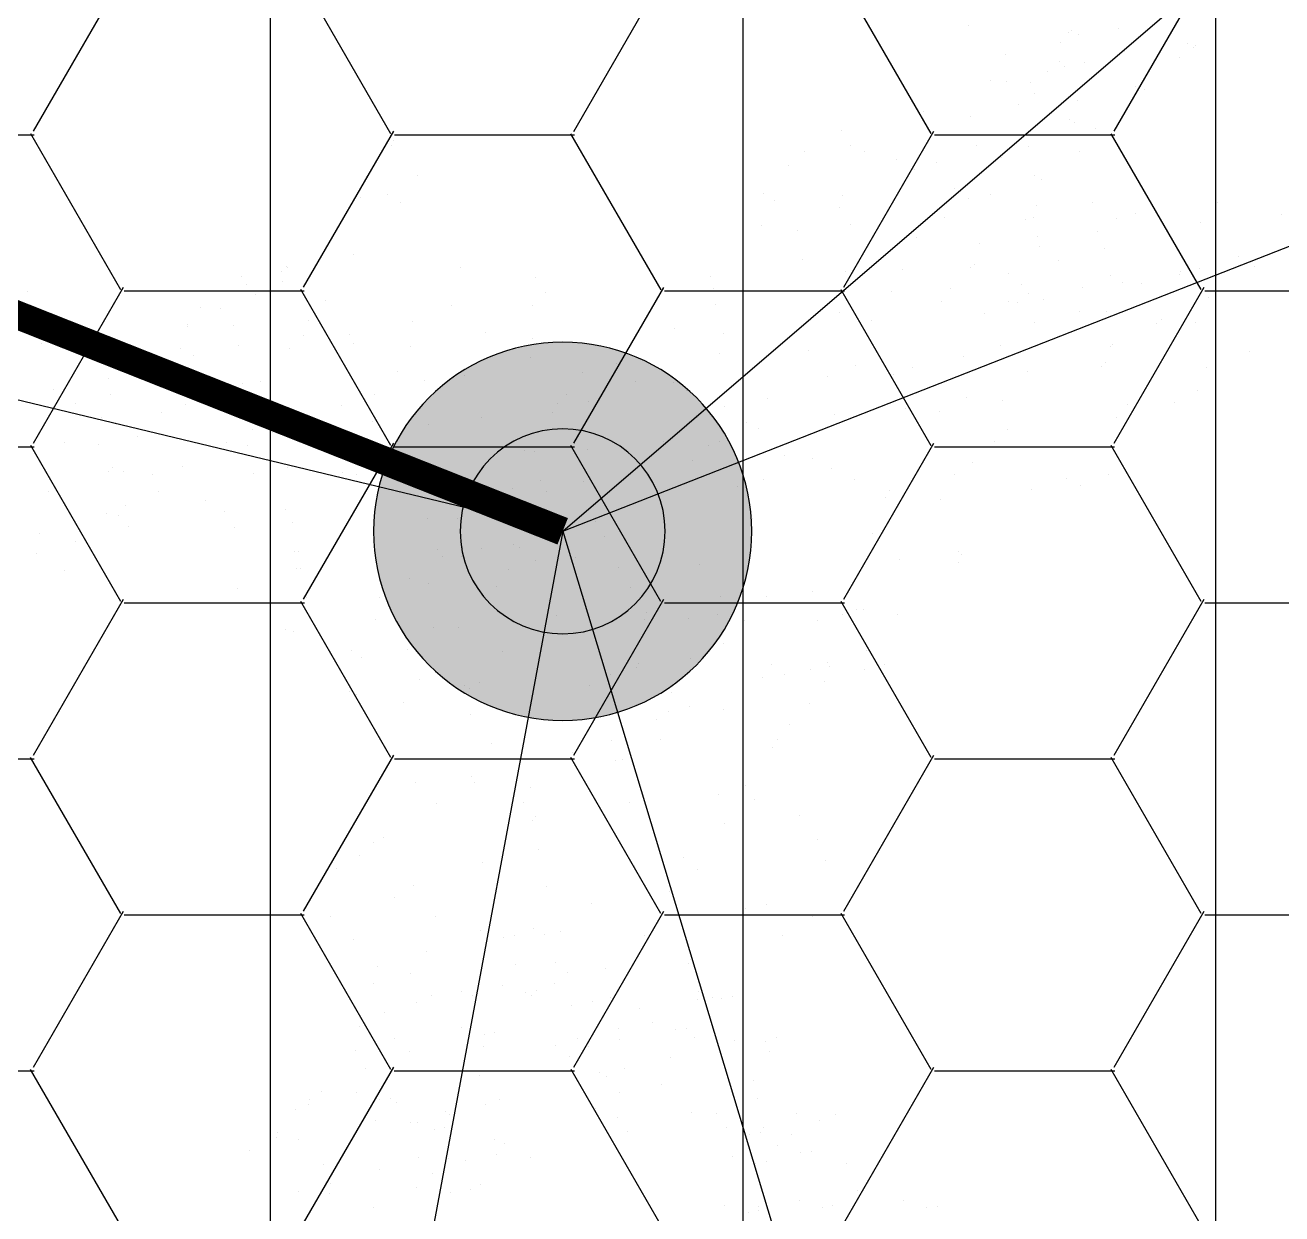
# Model space of a CAD drawing. Extents: x 671027 to 671614, y 802418 to 802669.
# Drawn here: x 671417.241 to 671418.57, y 802562.262 to 802563.519 of the extents above; entities that cross this region are included whole.
import ezdxf

# ---------------------------------------------------------------- set-up
doc = ezdxf.new("R2010")
doc.units = 0
for name, color, linetype in [('Bubbler 60', 200, 'Continuous'), ('drip line', 7, 'Continuous'), ('fetcs malty hade', 8, 'Continuous'), ('Pipe-Lateral-10 Bars-32mm', 7, 'Continuous'), ('shrubs-Gc', 7, 'Continuous')]:
    doc.layers.add(name, color=color, linetype=linetype)
doc.styles.get("Standard").update_dxf_attribs({"font": 'arial.ttf'})
doc.linetypes.add('32mm', pattern='A,0.5,-0.2,["32mm",Standard,S=0.1,R=0,X=-0.1,Y=-0.05],-0.5', length=1.2)
pattern_1 = [(90, (0, 0), (-0.5, 0), [])]

# ---------------------------------------------------------------- blocks, each defined once
blk = doc.blocks.new('wt')
at = {"layer": 'fetcs malty hade', "color": 0}
for p, q in [((0, 0, -0.01022), (-0.2813, 0.78617, -0.01022)), ((-0.03316, 0.32235, -0.01022), (-0.03316, 0.32235, -0.01022)), ((-0.02133, 0.32538, -0.01022), (-0.02133, 0.32538, -0.01022)), ((-0.18291, 0.31398, -0.01022), (-0.18291, 0.31398, -0.01022)), ((-0.15849, 0.31247, -0.01022), (-0.15849, 0.31247, -0.01022)), ((-0.05838, 0.31436, -0.01022), (-0.05838, 0.31436, -0.01022)), ((-0.15037, 0.30856, -0.01022), (-0.15037, 0.30856, -0.01022)), ((-0.1208, 0.30403, -0.01022), (-0.1208, 0.30403, -0.01022)), ((-0.00885, 0.30917, -0.01022), (-0.00885, 0.30917, -0.01022)), ((-0.16005, 0.30146, -0.01022), (-0.16005, 0.30146, -0.01022)), ((-0.08792, 0.30097, -0.01022), (-0.08792, 0.30097, -0.01022)), ((-0.02603, 0.30083, -0.01022), (-0.02603, 0.30083, -0.01022)), ((-0.15096, 0.29142, -0.01022), (-0.15096, 0.29142, -0.01022)), ((-0.11111, 0.29185, -0.01022), (-0.11111, 0.29185, -0.01022)), ((-0.10047, 0.27667, -0.01022), (-0.10047, 0.27667, -0.01022)), ((-0.08403, 0.28024, -0.01022), (-0.08403, 0.28024, -0.01022)), ((-0.06928, 0.27308, -0.01022), (-0.06928, 0.27308, -0.01022)), ((-0.06669, 0.27576, -0.01022), (-0.06669, 0.27576, -0.01022)), ((-0.04115, 0.27986, -0.01022), (-0.04115, 0.27986, -0.01022)), ((-0.12436, 0.26977, -0.01022), (-0.12436, 0.26977, -0.01022)), ((-0.11455, 0.26969, -0.01022), (-0.11455, 0.26969, -0.01022)), ((-0.09639, 0.268, -0.01022), (-0.09639, 0.268, -0.01022)), ((-0.06617, 0.26674, -0.01022), (-0.06617, 0.26674, -0.01022)), ((-0.04463, 0.2678, -0.01022), (-0.04463, 0.2678, -0.01022)), ((-0.03918, 0.2724, -0.01022), (-0.03918, 0.2724, -0.01022)), ((-0.03183, 0.26717, -0.01022), (-0.03183, 0.26717, -0.01022)), ((-0.08643, 0.25568, -0.01022), (-0.08643, 0.25568, -0.01022)), ((-0.12951, 0.24545, -0.01022), (-0.12951, 0.24545, -0.01022)), ((-0.06225, 0.24875, -0.01022), (-0.06225, 0.24875, -0.01022)), ((-0.05126, 0.24605, -0.01022), (-0.05126, 0.24605, -0.01022)), ((-0.09998, 0.23939, -0.01022), (-0.09998, 0.23939, -0.01022)), ((0.36032, 0.2339, -0.01022), (0.36032, 0.2339, -0.01022)), ((-0.12709, 0.23331, -0.01022), (-0.12709, 0.23331, -0.01022)), ((-0.06481, 0.22976, -0.01022), (-0.06481, 0.22976, -0.01022)), ((0, 0, -0.01022), (0.75656, 0.22666, -0.01022)), ((-0.13822, 0.22329, -0.01022), (-0.13822, 0.22329, -0.01022)), ((-0.1029, 0.22368, -0.01022), (-0.1029, 0.22368, -0.01022)), ((-0.04288, 0.21817, -0.01022), (-0.04288, 0.21817, -0.01022)), ((-0.15249, 0.21717, -0.01022), (-0.15249, 0.21717, -0.01022)), ((-0.15076, 0.21761, -0.01022), (-0.15076, 0.21761, -0.01022)), ((-0.1326, 0.21592, -0.01022), (-0.1326, 0.21592, -0.01022)), ((-0.10772, 0.21396, -0.01022), (-0.10772, 0.21396, -0.01022)), ((0.35108, 0.21544, -0.01022), (0.35108, 0.21544, -0.01022)), ((0.35407, 0.21625, -0.01022), (0.35407, 0.21625, -0.01022)), ((-0.162, 0.2081, -0.01022), (-0.162, 0.2081, -0.01022)), ((-0.11721, 0.20482, -0.01022), (-0.11721, 0.20482, -0.01022)), ((-0.03457, 0.20679, -0.01022), (-0.03457, 0.20679, -0.01022)), ((0.01337, 0.20415, -0.01022), (0.01337, 0.20415, -0.01022)), ((0.33822, 0.20282, -0.01022), (0.33822, 0.20282, -0.01022)), ((0.35716, 0.20274, -0.01022), (0.35716, 0.20274, -0.01022)), ((0.38924, 0.20662, -0.01022), (0.38924, 0.20662, -0.01022)), ((-0.15969, 0.19618, -0.01022), (-0.15969, 0.19618, -0.01022)), ((-0.07719, 0.20141, -0.01022), (-0.07719, 0.20141, -0.01022)), ((-0.02386, 0.20182, -0.01022), (-0.02386, 0.20182, -0.01022)), ((0.33622, 0.19481, -0.01022), (0.33622, 0.19481, -0.01022)), ((-0.14837, 0.18889, -0.01022), (-0.14837, 0.18889, -0.01022)), ((-0.13619, 0.1873, -0.01022), (-0.13619, 0.1873, -0.01022)), ((-0.11245, 0.18769, -0.01022), (-0.11245, 0.18769, -0.01022)), ((-0.11175, 0.19354, -0.01022), (-0.11175, 0.19354, -0.01022)), ((-0.074, 0.18821, -0.01022), (-0.074, 0.18821, -0.01022)), ((0.33323, 0.19362, -0.01022), (0.33323, 0.19362, -0.01022)), ((0.37397, 0.18948, -0.01022), (0.37397, 0.18948, -0.01022)), ((0.39213, 0.18779, -0.01022), (0.39213, 0.18779, -0.01022)), ((-0.17808, 0.18114, -0.01022), (-0.17808, 0.18114, -0.01022)), ((-0.08321, 0.18446, -0.01022), (-0.08321, 0.18446, -0.01022)), ((-0.05584, 0.18652, -0.01022), (-0.05584, 0.18652, -0.01022)), ((0.32896, 0.18558, -0.01022), (0.32896, 0.18558, -0.01022)), ((0.38654, 0.18646, -0.01022), (0.38654, 0.18646, -0.01022)), ((-0.17314, 0.17815, -0.01022), (-0.17314, 0.17815, -0.01022)), ((-0.1664, 0.17357, -0.01022), (-0.1664, 0.17357, -0.01022)), ((-0.11209, 0.17621, -0.01022), (-0.11209, 0.17621, -0.01022)), ((-0.10102, 0.17767, -0.01022), (-0.10102, 0.17767, -0.01022)), ((-0.08004, 0.17201, -0.01022), (-0.08004, 0.17201, -0.01022)), ((0.04219, 0.17739, -0.01022), (0.04219, 0.17739, -0.01022)), ((0.04369, 0.17227, -0.01022), (0.04369, 0.17227, -0.01022)), ((-0.05764, 0.16527, -0.01022), (-0.05764, 0.16527, -0.01022)), ((-0.0321, 0.16937, -0.01022), (-0.0321, 0.16937, -0.01022)), ((-0.02329, 0.16571, -0.01022), (-0.02329, 0.16571, -0.01022)), ((-0.00539, 0.16658, -0.01022), (-0.00539, 0.16658, -0.01022)), ((-0.00514, 0.16402, -0.01022), (-0.00514, 0.16402, -0.01022)), ((0.00514, 0.16638, -0.01022), (0.00514, 0.16638, -0.01022)), ((0.00565, 0.16404, -0.01022), (0.00565, 0.16404, -0.01022)), ((0.22183, 0.16833, -0.01022), (0.22183, 0.16833, -0.01022)), ((0.33193, 0.16415, -0.01022), (0.33193, 0.16415, -0.01022)), ((-0.17836, 0.15596, -0.01022), (-0.17836, 0.15596, -0.01022)), ((-0.17263, 0.1561, -0.01022), (-0.17263, 0.1561, -0.01022)), ((-0.13051, 0.15597, -0.01022), (-0.13051, 0.15597, -0.01022)), ((0.02381, 0.16235, -0.01022), (0.02381, 0.16235, -0.01022)), ((0.19276, 0.16164, -0.01022), (0.19276, 0.16164, -0.01022)), ((0.23767, 0.15579, -0.01022), (0.23767, 0.15579, -0.01022)), ((0.29118, 0.15815, -0.01022), (0.29118, 0.15815, -0.01022)), ((0.30583, 0.162, -0.01022), (0.30583, 0.162, -0.01022)), ((0.31746, 0.15725, -0.01022), (0.31746, 0.15725, -0.01022)), ((0.4039, 0.16137, -0.01022), (0.4039, 0.16137, -0.01022)), ((-0.18166, 0.15252, -0.01022), (-0.18166, 0.15252, -0.01022)), ((-0.181, 0.15207, -0.01022), (-0.181, 0.15207, -0.01022)), ((0.338, 0.15038, -0.01022), (0.338, 0.15038, -0.01022)), ((0.35075, 0.15409, -0.01022), (0.35075, 0.15409, -0.01022)), ((0.38091, 0.15538, -0.01022), (0.38091, 0.15538, -0.01022)), ((-0.14649, 0.14289, -0.01022), (-0.14649, 0.14289, -0.01022)), ((-0.13746, 0.14647, -0.01022), (-0.13746, 0.14647, -0.01022)), ((0.08479, 0.14221, -0.01022), (0.08479, 0.14221, -0.01022)), ((0.18623, 0.14692, -0.01022), (0.18623, 0.14692, -0.01022)), ((0.25553, 0.14316, -0.01022), (0.25553, 0.14316, -0.01022)), ((0.26578, 0.14668, -0.01022), (0.26578, 0.14668, -0.01022)), ((0.28438, 0.14191, -0.01022), (0.28438, 0.14191, -0.01022)), ((0.33767, 0.14366, -0.01022), (0.33767, 0.14366, -0.01022)), ((0.05926, 0.13811, -0.01022), (0.05926, 0.13811, -0.01022)), ((0.06428, 0.1324, -0.01022), (0.06428, 0.1324, -0.01022)), ((0.08664, 0.138, -0.01022), (0.08664, 0.138, -0.01022)), ((0.17919, 0.13726, -0.01022), (0.17919, 0.13726, -0.01022)), ((0.30096, 0.13705, -0.01022), (0.30096, 0.13705, -0.01022)), ((0.34087, 0.14007, -0.01022), (0.34087, 0.14007, -0.01022)), ((0.35372, 0.13267, -0.01022), (0.35372, 0.13267, -0.01022)), ((0.39429, 0.13333, -0.01022), (0.39429, 0.13333, -0.01022)), ((-0.15814, 0.13087, -0.01022), (-0.15814, 0.13087, -0.01022)), ((-0.09214, 0.12772, -0.01022), (-0.09214, 0.12772, -0.01022)), ((-0.05086, 0.1318, -0.01022), (-0.05086, 0.1318, -0.01022)), ((0.17655, 0.13093, -0.01022), (0.17655, 0.13093, -0.01022)), ((0.21436, 0.12763, -0.01022), (0.21436, 0.12763, -0.01022)), ((0.3101, 0.12902, -0.01022), (0.3101, 0.12902, -0.01022)), ((0.35457, 0.12863, -0.01022), (0.35457, 0.12863, -0.01022)), ((0.37604, 0.13044, -0.01022), (0.37604, 0.13044, -0.01022)), ((-0.13527, 0.11835, -0.01022), (-0.13527, 0.11835, -0.01022)), ((-0.06084, 0.12178, -0.01022), (-0.06084, 0.12178, -0.01022)), ((-0.04861, 0.12325, -0.01022), (-0.04861, 0.12325, -0.01022)), ((0.02864, 0.1174, -0.01022), (0.02864, 0.1174, -0.01022)), ((0.04191, 0.12083, -0.01022), (0.04191, 0.12083, -0.01022)), ((0.26224, 0.12295, -0.01022), (0.26224, 0.12295, -0.01022)), ((0.28039, 0.12126, -0.01022), (0.28039, 0.12126, -0.01022)), ((0.35979, 0.11889, -0.01022), (0.35979, 0.11889, -0.01022)), ((0.38714, 0.12306, -0.01022), (0.38714, 0.12306, -0.01022)), ((0.40035, 0.11956, -0.01022), (0.40035, 0.11956, -0.01022)), ((-0.18441, 0.11045, -0.01022), (-0.18441, 0.11045, -0.01022)), ((-0.12977, 0.1165, -0.01022), (-0.12977, 0.1165, -0.01022)), ((-0.09385, 0.11319, -0.01022), (-0.09385, 0.11319, -0.01022)), ((-0.08009, 0.10964, -0.01022), (-0.08009, 0.10964, -0.01022)), ((0.09455, 0.10962, -0.01022), (0.09455, 0.10962, -0.01022)), ((0.20801, 0.11543, -0.01022), (0.20801, 0.11543, -0.01022)), ((0.24994, 0.11178, -0.01022), (0.24994, 0.11178, -0.01022)), ((0.27732, 0.11167, -0.01022), (0.27732, 0.11167, -0.01022)), ((0.34952, 0.1108, -0.01022), (0.34952, 0.1108, -0.01022)), ((0.35946, 0.11217, -0.01022), (0.35946, 0.11217, -0.01022)), ((0.37843, 0.11214, -0.01022), (0.37843, 0.11214, -0.01022)), ((0.40002, 0.11284, -0.01022), (0.40002, 0.11284, -0.01022)), ((-0.21897, 0.10258, -0.01022), (-0.21897, 0.10258, -0.01022)), ((-0.09648, 0.10679, -0.01022), (-0.09648, 0.10679, -0.01022)), ((0.06242, 0.10372, -0.01022), (0.06242, 0.10372, -0.01022)), ((0.14495, 0.10711, -0.01022), (0.14495, 0.10711, -0.01022)), ((0.229, 0.10385, -0.01022), (0.229, 0.10385, -0.01022)), ((0.35149, 0.10807, -0.01022), (0.35149, 0.10807, -0.01022)), ((0.3811, 0.10179, -0.01022), (0.3811, 0.10179, -0.01022)), ((-0.23136, 0.09757, -0.01022), (-0.23136, 0.09757, -0.01022)), ((0.01881, 0.09761, -0.01022), (0.01881, 0.09761, -0.01022)), ((0.05988, 0.10021, -0.01022), (0.05988, 0.10021, -0.01022)), ((0.08172, 0.09819, -0.01022), (0.08172, 0.09819, -0.01022)), ((0.15902, 0.0958, -0.01022), (0.15902, 0.0958, -0.01022)), ((0.29873, 0.0955, -0.01022), (0.29873, 0.0955, -0.01022)), ((0.39687, 0.09407, -0.01022), (0.39687, 0.09407, -0.01022)), ((0.39925, 0.1001, -0.01022), (0.39925, 0.1001, -0.01022)), ((-0.10954, 0.09141, -0.01022), (-0.10954, 0.09141, -0.01022)), ((0.02305, 0.08603, -0.01022), (0.02305, 0.08603, -0.01022)), ((0.05043, 0.08592, -0.01022), (0.05043, 0.08592, -0.01022)), ((0.27681, 0.09265, -0.01022), (0.27681, 0.09265, -0.01022)), ((0.28, 0.08611, -0.01022), (0.28, 0.08611, -0.01022)), ((0.32989, 0.0875, -0.01022), (0.32989, 0.0875, -0.01022)), ((0.34804, 0.08581, -0.01022), (0.34804, 0.08581, -0.01022)), ((-0.25163, 0.07827, -0.01022), (-0.25163, 0.07827, -0.01022)), ((-0.24876, 0.08012, -0.01022), (-0.24876, 0.08012, -0.01022)), ((-0.21931, 0.08525, -0.01022), (-0.21931, 0.08525, -0.01022)), ((-0.13932, 0.07841, -0.01022), (-0.13932, 0.07841, -0.01022)), ((-0.12411, 0.08169, -0.01022), (-0.12411, 0.08169, -0.01022)), ((-0.08668, 0.07889, -0.01022), (-0.08668, 0.07889, -0.01022)), ((-0.01683, 0.08262, -0.01022), (-0.01683, 0.08262, -0.01022)), ((0.00304, 0.07848, -0.01022), (0.00304, 0.07848, -0.01022)), ((0.30479, 0.08173, -0.01022), (0.30479, 0.08173, -0.01022)), ((0.31198, 0.08302, -0.01022), (0.31198, 0.08302, -0.01022)), ((0.37011, 0.08245, -0.01022), (0.37011, 0.08245, -0.01022)), ((0.37966, 0.08236, -0.01022), (0.37966, 0.08236, -0.01022)), ((-0.21346, 0.0778, -0.01022), (-0.21346, 0.0778, -0.01022)), ((-0.10208, 0.07542, -0.01022), (-0.10208, 0.07542, -0.01022)), ((-0.07469, 0.07531, -0.01022), (-0.07469, 0.07531, -0.01022)), ((0.0077, 0.07589, -0.01022), (0.0077, 0.07589, -0.01022)), ((0.05223, 0.07081, -0.01022), (0.05223, 0.07081, -0.01022)), ((0.08873, 0.0705, -0.01022), (0.08873, 0.0705, -0.01022)), ((0.14496, 0.07234, -0.01022), (0.14496, 0.07234, -0.01022)), ((0.14909, 0.07101, -0.01022), (0.14909, 0.07101, -0.01022)), ((0.19861, 0.07103, -0.01022), (0.19861, 0.07103, -0.01022)), ((0.24024, 0.07697, -0.01022), (0.24024, 0.07697, -0.01022)), ((0.30447, 0.07501, -0.01022), (0.30447, 0.07501, -0.01022)), ((0.3459, 0.07669, -0.01022), (0.3459, 0.07669, -0.01022)), ((0.37328, 0.07658, -0.01022), (0.37328, 0.07658, -0.01022)), ((-0.22876, 0.06575, -0.01022), (-0.22876, 0.06575, -0.01022)), ((-0.01476, 0.06425, -0.01022), (-0.01476, 0.06425, -0.01022)), ((0.0034, 0.06256, -0.01022), (0.0034, 0.06256, -0.01022)), ((0.00885, 0.06378, -0.01022), (0.00885, 0.06378, -0.01022)), ((0.0909, 0.06769, -0.01022), (0.0909, 0.06769, -0.01022)), ((0.10689, 0.06882, -0.01022), (0.10689, 0.06882, -0.01022)), ((0.24631, 0.0632, -0.01022), (0.24631, 0.0632, -0.01022)), ((0.27541, 0.06734, -0.01022), (0.27541, 0.06734, -0.01022)), ((0.0874, 0.06118, -0.01022), (0.0874, 0.06118, -0.01022)), ((0.12607, 0.05806, -0.01022), (0.12607, 0.05806, -0.01022)), ((0.24598, 0.05648, -0.01022), (0.24598, 0.05648, -0.01022)), ((0.26353, 0.05746, -0.01022), (0.26353, 0.05746, -0.01022)), ((0.38355, 0.06162, -0.01022), (0.38355, 0.06162, -0.01022)), ((-0.14659, 0.05357, -0.01022), (-0.14659, 0.05357, -0.01022)), ((-0.10232, 0.05021, -0.01022), (-0.10232, 0.05021, -0.01022)), ((-0.02243, 0.05125, -0.01022), (-0.02243, 0.05125, -0.01022)), ((0.00496, 0.05113, -0.01022), (0.00496, 0.05113, -0.01022)), ((0.28115, 0.04684, -0.01022), (0.28115, 0.04684, -0.01022)), ((0.28148, 0.05356, -0.01022), (0.28148, 0.05356, -0.01022)), ((0.28391, 0.04991, -0.01022), (0.28391, 0.04991, -0.01022)), ((-0.16931, 0.04547, -0.01022), (-0.16931, 0.04547, -0.01022)), ((-0.07551, 0.04223, -0.01022), (-0.07551, 0.04223, -0.01022)), ((-0.01691, 0.04285, -0.01022), (-0.01691, 0.04285, -0.01022)), ((0.02949, 0.0444, -0.01022), (0.02949, 0.0444, -0.01022)), ((0.07006, 0.04506, -0.01022), (0.07006, 0.04506, -0.01022)), ((0.16462, 0.04228, -0.01022), (0.16462, 0.04228, -0.01022)), ((0.24291, 0.04448, -0.01022), (0.24291, 0.04448, -0.01022)), ((-0.12771, 0.03406, -0.01022), (-0.12771, 0.03406, -0.01022)), ((0.00453, 0.0314, -0.01022), (0.00453, 0.0314, -0.01022)), ((0.01983, 0.03591, -0.01022), (0.01983, 0.03591, -0.01022)), ((0.15575, 0.03709, -0.01022), (0.15575, 0.03709, -0.01022)), ((0.1739, 0.0354, -0.01022), (0.1739, 0.0354, -0.01022)), ((0.17592, 0.03791, -0.01022), (0.17592, 0.03791, -0.01022)), ((0.19408, 0.03622, -0.01022), (0.19408, 0.03622, -0.01022)), ((0.21743, 0.03322, -0.01022), (0.21743, 0.03322, -0.01022)), ((0.24735, 0.03767, -0.01022), (0.24735, 0.03767, -0.01022)), ((0.26487, 0.03327, -0.01022), (0.26487, 0.03327, -0.01022)), ((0.27808, 0.03484, -0.01022), (0.27808, 0.03484, -0.01022)), ((0.31595, 0.03842, -0.01022), (0.31595, 0.03842, -0.01022)), ((-0.02994, 0.02812, -0.01022), (-0.02994, 0.02812, -0.01022)), ((0.00709, 0.0279, -0.01022), (0.00709, 0.0279, -0.01022)), ((0.24607, 0.02795, -0.01022), (0.24607, 0.02795, -0.01022)), ((0.27194, 0.02628, -0.01022), (0.27194, 0.02628, -0.01022)), ((0.29282, 0.02587, -0.01022), (0.29282, 0.02587, -0.01022)), ((0.31312, 0.02468, -0.01022), (0.31312, 0.02468, -0.01022)), ((0.32415, 0.03044, -0.01022), (0.32415, 0.03044, -0.01022)), ((-0.05242, 0.01831, -0.01022), (-0.05242, 0.01831, -0.01022)), ((-0.01808, 0.01719, -0.01022), (-0.01808, 0.01719, -0.01022)), ((0.01602, 0.01873, -0.01022), (0.01602, 0.01873, -0.01022)), ((0.31915, 0.01853, -0.01022), (0.31915, 0.01853, -0.01022)), ((0.35763, 0.0183, -0.01022), (0.35763, 0.0183, -0.01022)), ((-0.10911, 0.00811, -0.01022), (-0.10911, 0.00811, -0.01022)), ((-0.05372, 0.01074, -0.01022), (-0.05372, 0.01074, -0.01022)), ((-0.05097, 0.01216, -0.01022), (-0.05097, 0.01216, -0.01022)), ((-0.03281, 0.01047, -0.01022), (-0.03281, 0.01047, -0.01022)), ((0.05119, 0.00909, -0.01022), (0.05119, 0.00909, -0.01022)), ((0.13673, 0.00875, -0.01022), (0.13673, 0.00875, -0.01022)), ((0.29138, 0.01279, -0.01022), (0.29138, 0.01279, -0.01022)), ((0.33558, 0.01333, -0.01022), (0.33558, 0.01333, -0.01022)), ((0.33887, 0.00939, -0.01022), (0.33887, 0.00939, -0.01022)), ((0, 0, -0.01022), (-0.46406, -0.67566, -0.01022)), ((0, 0, -0.01022), (-0.21337, -0.78061, -0.01022)), ((-0.14098, 0.00391, -0.01022), (-0.14098, 0.00391, -0.01022)), ((-0.12072, 0.00601, -0.01022), (-0.12072, 0.00601, -0.01022)), ((-0.0255, 0.00723, -0.01022), (-0.0255, 0.00723, -0.01022)), ((0, 0, -0.01022), (0.84762, -0.16006, -0.01022)), ((0.23114, 0.00697, -0.01022), (0.23114, 0.00697, -0.01022)), ((0.27188, 0.00282, -0.01022), (0.27188, 0.00282, -0.01022)), ((0.29004, 0.00113, -0.01022), (0.29004, 0.00113, -0.01022)), ((0.3495, 0.00227, -0.01022), (0.3495, 0.00227, -0.01022)), ((0.36469, 0.00506, -0.01022), (0.36469, 0.00506, -0.01022)), ((-0.15794, -0.00014, -0.01022), (-0.15794, -0.00014, -0.01022)), ((-0.14837, -0.00495, -0.01022), (-0.14837, -0.00495, -0.01022)), ((-0.07912, -0.0054, -0.01022), (-0.07912, -0.0054, -0.01022)), ((-0.07394, -0.00152, -0.01022), (-0.07394, -0.00152, -0.01022)), ((0.01712, -0.00633, -0.01022), (0.01712, -0.00633, -0.01022)), ((0.09668, -0.00656, -0.01022), (0.09668, -0.00656, -0.01022)), ((0.31004, -0.00124, -0.01022), (0.31004, -0.00124, -0.01022)), ((0.31683, -0.00101, -0.01022), (0.31683, -0.00101, -0.01022)), ((0.33498, -0.0027, -0.01022), (0.33498, -0.0027, -0.01022)), ((0.37404, -0.00024, -0.01022), (0.37404, -0.00024, -0.01022)), ((-0.08399, -0.0113, -0.01022), (-0.08399, -0.0113, -0.01022)), ((-0.11542, -0.02034, -0.01022), (-0.11542, -0.02034, -0.01022)), ((-0.09644, -0.02262, -0.01022), (-0.09644, -0.02262, -0.01022)), ((-0.04882, -0.02093, -0.01022), (-0.04882, -0.02093, -0.01022)), ((-0.02946, -0.01606, -0.01022), (-0.02946, -0.01606, -0.01022)), ((-0.00382, -0.02115, -0.01022), (-0.00382, -0.02115, -0.01022)), ((0.09139, -0.01993, -0.01022), (0.09139, -0.01993, -0.01022)), ((0.13185, -0.01619, -0.01022), (0.13185, -0.01619, -0.01022)), ((0.14475, -0.01719, -0.01022), (0.14475, -0.01719, -0.01022)), ((0.14476, -0.02152, -0.01022), (0.14476, -0.02152, -0.01022)), ((0.17141, -0.02331, -0.01022), (0.17141, -0.02331, -0.01022)), ((0.21073, -0.02211, -0.01022), (0.21073, -0.02211, -0.01022)), ((0.2989, -0.01591, -0.01022), (0.2989, -0.01591, -0.01022)), ((0.3084, -0.02262, -0.01022), (0.3084, -0.02262, -0.01022)), ((-0.07828, -0.02431, -0.01022), (-0.07828, -0.02431, -0.01022)), ((0.00572, -0.02569, -0.01022), (0.00572, -0.02569, -0.01022)), ((0.25407, -0.02386, -0.01022), (0.25407, -0.02386, -0.01022)), ((0.34715, -0.0245, -0.01022), (0.34715, -0.0245, -0.01022)), ((0.02596, -0.03188, -0.01022), (0.02596, -0.03188, -0.01022)), ((0.03891, -0.03781, -0.01022), (0.03891, -0.03781, -0.01022)), ((0.08635, -0.03776, -0.01022), (0.08635, -0.03776, -0.01022)), ((0.08881, -0.03625, -0.01022), (0.08881, -0.03625, -0.01022)), ((0.31447, -0.0364, -0.01022), (0.31447, -0.0364, -0.01022)), ((0.3314, -0.03131, -0.01022), (0.3314, -0.03131, -0.01022)), ((-0.09977, -0.04442, -0.01022), (-0.09977, -0.04442, -0.01022)), ((0.05542, -0.046, -0.01022), (0.05542, -0.046, -0.01022)), ((0.05954, -0.04465, -0.01022), (0.05954, -0.04465, -0.01022)), ((0.12223, -0.04518, -0.01022), (0.12223, -0.04518, -0.01022)), ((0.1346, -0.04635, -0.01022), (0.1346, -0.04635, -0.01022)), ((0.22863, -0.04188, -0.01022), (0.22863, -0.04188, -0.01022)), ((0.31414, -0.04312, -0.01022), (0.31414, -0.04312, -0.01022)), ((0.36657, -0.04095, -0.01022), (0.36657, -0.04095, -0.01022)), ((-0.10434, -0.05317, -0.01022), (-0.10434, -0.05317, -0.01022)), ((0.11793, -0.05312, -0.01022), (0.11793, -0.05312, -0.01022)), ((0.20873, -0.05254, -0.01022), (0.20873, -0.05254, -0.01022)), ((0.27222, -0.05017, -0.01022), (0.27222, -0.05017, -0.01022)), ((0.27429, -0.04895, -0.01022), (0.27429, -0.04895, -0.01022)), ((0.29219, -0.05333, -0.01022), (0.29219, -0.05333, -0.01022)), ((0.29722, -0.05221, -0.01022), (0.29722, -0.05221, -0.01022)), ((0.32069, -0.0474, -0.01022), (0.32069, -0.0474, -0.01022)), ((-0.08739, -0.05505, -0.01022), (-0.08739, -0.05505, -0.01022)), ((0.1067, -0.05601, -0.01022), (0.1067, -0.05601, -0.01022)), ((0.21693, -0.06052, -0.01022), (0.21693, -0.06052, -0.01022)), ((0.29716, -0.06147, -0.01022), (0.29716, -0.06147, -0.01022)), ((0.36894, -0.05599, -0.01022), (0.36894, -0.05599, -0.01022)), ((0.37788, -0.0613, -0.01022), (0.37788, -0.0613, -0.01022)), ((0.42574, -0.05523, -0.01022), (0.42574, -0.05523, -0.01022)), ((-0.04835, -0.06816, -0.01022), (-0.04835, -0.06816, -0.01022)), ((0.11649, -0.0662, -0.01022), (0.11649, -0.0662, -0.01022)), ((0.29826, -0.0671, -0.01022), (0.29826, -0.0671, -0.01022)), ((0.39604, -0.06299, -0.01022), (0.39604, -0.06299, -0.01022)), ((0.43181, -0.06901, -0.01022), (0.43181, -0.06901, -0.01022)), ((0.06195, -0.07189, -0.01022), (0.06195, -0.07189, -0.01022)), ((0.08672, -0.07051, -0.01022), (0.08672, -0.07051, -0.01022)), ((0.29793, -0.07382, -0.01022), (0.29793, -0.07382, -0.01022)), ((0.325, -0.07207, -0.01022), (0.325, -0.07207, -0.01022)), ((0.38395, -0.07508, -0.01022), (0.38395, -0.07508, -0.01022)), ((0.4021, -0.07677, -0.01022), (0.4021, -0.07677, -0.01022)), ((0.42901, -0.07593, -0.01022), (0.42901, -0.07593, -0.01022)), ((0.43148, -0.07573, -0.01022), (0.43148, -0.07573, -0.01022)), ((-0.11726, -0.08215, -0.01022), (-0.11726, -0.08215, -0.01022)), ((-0.08412, -0.07826, -0.01022), (-0.08412, -0.07826, -0.01022)), ((-0.07821, -0.08555, -0.01022), (-0.07821, -0.08555, -0.01022)), ((-0.0352, -0.08465, -0.01022), (-0.0352, -0.08465, -0.01022)), ((0.02951, -0.08221, -0.01022), (0.02951, -0.08221, -0.01022)), ((0.17242, -0.07848, -0.01022), (0.17242, -0.07848, -0.01022)), ((0.19057, -0.08017, -0.01022), (0.19057, -0.08017, -0.01022)), ((0.35085, -0.08112, -0.01022), (0.35085, -0.08112, -0.01022)), ((0.36203, -0.08249, -0.01022), (0.36203, -0.08249, -0.01022)), ((0.38019, -0.08418, -0.01022), (0.38019, -0.08418, -0.01022)), ((0.38362, -0.0818, -0.01022), (0.38362, -0.0818, -0.01022)), ((0.40178, -0.08349, -0.01022), (0.40178, -0.08349, -0.01022)), ((-0.06125, -0.09078, -0.01022), (-0.06125, -0.09078, -0.01022)), ((0.05049, -0.09262, -0.01022), (0.05049, -0.09262, -0.01022)), ((0.06172, -0.08973, -0.01022), (0.06172, -0.08973, -0.01022)), ((0.07987, -0.09142, -0.01022), (0.07987, -0.09142, -0.01022)), ((0.12038, -0.08694, -0.01022), (0.12038, -0.08694, -0.01022)), ((0.24455, -0.0878, -0.01022), (0.24455, -0.0878, -0.01022)), ((0.32781, -0.09134, -0.01022), (0.32781, -0.09134, -0.01022)), ((0.33427, -0.09313, -0.01022), (0.33427, -0.09313, -0.01022)), ((0.39245, -0.09161, -0.01022), (0.39245, -0.09161, -0.01022)), ((-0.04304, -0.09518, -0.01022), (-0.04304, -0.09518, -0.01022)), ((0.06864, -0.09431, -0.01022), (0.06864, -0.09431, -0.01022)), ((0.16863, -0.09553, -0.01022), (0.16863, -0.09553, -0.01022)), ((0.17791, -0.10054, -0.01022), (0.17791, -0.10054, -0.01022)), ((0.24311, -0.10088, -0.01022), (0.24311, -0.10088, -0.01022)), ((0.32611, -0.09827, -0.01022), (0.32611, -0.09827, -0.01022)), ((-0.14712, -0.10819, -0.01022), (-0.14712, -0.10819, -0.01022)), ((-0.13961, -0.10884, -0.01022), (-0.13961, -0.10884, -0.01022)), ((-0.12936, -0.10896, -0.01022), (-0.12936, -0.10896, -0.01022)), ((-0.09905, -0.10818, -0.01022), (-0.09905, -0.10818, -0.01022)), ((-0.06606, -0.10817, -0.01022), (-0.06606, -0.10817, -0.01022)), ((-0.04513, -0.1023, -0.01022), (-0.04513, -0.1023, -0.01022)), ((0.06677, -0.10613, -0.01022), (0.06677, -0.10613, -0.01022)), ((0.2636, -0.10852, -0.01022), (0.2636, -0.10852, -0.01022)), ((0.37374, -0.10543, -0.01022), (0.37374, -0.10543, -0.01022)), ((0.38638, -0.10126, -0.01022), (0.38638, -0.10126, -0.01022)), ((0.39852, -0.10538, -0.01022), (0.39852, -0.10538, -0.01022)), ((0.42762, -0.10124, -0.01022), (0.42762, -0.10124, -0.01022)), ((-0.11104, -0.11212, -0.01022), (-0.11104, -0.11212, -0.01022)), ((-0.01583, -0.11089, -0.01022), (-0.01583, -0.11089, -0.01022)), ((-0.01336, -0.11615, -0.01022), (-0.01336, -0.11615, -0.01022)), ((0.10351, -0.11307, -0.01022), (0.10351, -0.11307, -0.01022)), ((0.14685, -0.11482, -0.01022), (0.14685, -0.11482, -0.01022)), ((0.39819, -0.1121, -0.01022), (0.39819, -0.1121, -0.01022)), ((0.43369, -0.11502, -0.01022), (0.43369, -0.11502, -0.01022)), ((-0.05515, -0.12027, -0.01022), (-0.05515, -0.12027, -0.01022)), ((0.0048, -0.11784, -0.01022), (0.0048, -0.11784, -0.01022)), ((0.05374, -0.12087, -0.01022), (0.05374, -0.12087, -0.01022)), ((0.09577, -0.11998, -0.01022), (0.09577, -0.11998, -0.01022)), ((0.14217, -0.11843, -0.01022), (0.14217, -0.11843, -0.01022)), ((0.37979, -0.11933, -0.01022), (0.37979, -0.11933, -0.01022)), ((0.43336, -0.12174, -0.01022), (0.43336, -0.12174, -0.01022)), ((-0.05009, -0.12744, -0.01022), (-0.05009, -0.12744, -0.01022)), ((-0.01841, -0.12721, -0.01022), (-0.01841, -0.12721, -0.01022)), ((0.10283, -0.12697, -0.01022), (0.10283, -0.12697, -0.01022)), ((0.13377, -0.12706, -0.01022), (0.13377, -0.12706, -0.01022)), ((0.19042, -0.12702, -0.01022), (0.19042, -0.12702, -0.01022)), ((0.254, -0.12828, -0.01022), (0.254, -0.12828, -0.01022)), ((0.37755, -0.12957, -0.01022), (0.37755, -0.12957, -0.01022)), ((-0.06818, -0.135, -0.01022), (-0.06818, -0.135, -0.01022)), ((0.20668, -0.13663, -0.01022), (0.20668, -0.13663, -0.01022)), ((0.40817, -0.13274, -0.01022), (0.40817, -0.13274, -0.01022)), ((0.4258, -0.13815, -0.01022), (0.4258, -0.13815, -0.01022)), ((-0.19461, -0.14601, -0.01022), (-0.19461, -0.14601, -0.01022)), ((-0.17539, -0.14245, -0.01022), (-0.17539, -0.14245, -0.01022)), ((-0.03204, -0.14159, -0.01022), (-0.03204, -0.14159, -0.01022)), ((0.10152, -0.1435, -0.01022), (0.10152, -0.1435, -0.01022)), ((0.12227, -0.14046, -0.01022), (0.12227, -0.14046, -0.01022)), ((0.22041, -0.14023, -0.01022), (0.22041, -0.14023, -0.01022)), ((-0.18996, -0.15217, -0.01022), (-0.18996, -0.15217, -0.01022)), ((0.05365, -0.14957, -0.01022), (0.05365, -0.14957, -0.01022)), ((0.07181, -0.15126, -0.01022), (0.07181, -0.15126, -0.01022)), ((0.09848, -0.15437, -0.01022), (0.09848, -0.15437, -0.01022)), ((0.1008, -0.15531, -0.01022), (0.1008, -0.15531, -0.01022)), ((0.10971, -0.15148, -0.01022), (0.10971, -0.15148, -0.01022)), ((-0.21011, -0.16325, -0.01022), (-0.21011, -0.16325, -0.01022)), ((-0.0283, -0.15892, -0.01022), (-0.0283, -0.15892, -0.01022)), ((-0.16988, -0.16425, -0.01022), (-0.16988, -0.16425, -0.01022)), ((-0.15173, -0.16594, -0.01022), (-0.15173, -0.16594, -0.01022)), ((-0.09529, -0.16366, -0.01022), (-0.09529, -0.16366, -0.01022)), ((-0.02112, -0.16945, -0.01022), (-0.02112, -0.16945, -0.01022)), ((0.05843, -0.16968, -0.01022), (0.05843, -0.16968, -0.01022)), ((0.06966, -0.16679, -0.01022), (0.06966, -0.16679, -0.01022)), ((0.43479, -0.16572, -0.01022), (0.43479, -0.16572, -0.01022)), ((-0.21792, -0.17417, -0.01022), (-0.21792, -0.17417, -0.01022)), ((-0.07771, -0.17317, -0.01022), (-0.07771, -0.17317, -0.01022)), ((-0.05369, -0.17507, -0.01022), (-0.05369, -0.17507, -0.01022)), ((0.06756, -0.17607, -0.01022), (0.06756, -0.17607, -0.01022)), ((0.10484, -0.17643, -0.01022), (0.10484, -0.17643, -0.01022)), ((-0.11667, -0.18517, -0.01022), (-0.11667, -0.18517, -0.01022)), ((-0.01236, -0.18288, -0.01022), (-0.01236, -0.18288, -0.01022)), ((0.06822, -0.17987, -0.01022), (0.06822, -0.17987, -0.01022)), ((0.09361, -0.17932, -0.01022), (0.09361, -0.17932, -0.01022)), ((0.44053, -0.18622, -0.01022), (0.44053, -0.18622, -0.01022)), ((0.44086, -0.1795, -0.01022), (0.44086, -0.1795, -0.01022)), ((-0.18121, -0.19206, -0.01022), (-0.18121, -0.19206, -0.01022)), ((-0.14136, -0.19163, -0.01022), (-0.14136, -0.19163, -0.01022)), ((-0.08276, -0.19101, -0.01022), (-0.08276, -0.19101, -0.01022)), ((0.0216, -0.19082, -0.01022), (0.0216, -0.19082, -0.01022)), ((0.10339, -0.18951, -0.01022), (0.10339, -0.18951, -0.01022)), ((-0.22861, -0.19846, -0.01022), (-0.22861, -0.19846, -0.01022)), ((-0.18833, -0.19474, -0.01022), (-0.18833, -0.19474, -0.01022)), ((-0.16995, -0.19753, -0.01022), (-0.16995, -0.19753, -0.01022)), ((0.00066, -0.20094, -0.01022), (0.00066, -0.20094, -0.01022)), ((0.07334, -0.20048, -0.01022), (0.07334, -0.20048, -0.01022)), ((-0.21826, -0.20308, -0.01022), (-0.21826, -0.20308, -0.01022)), ((-0.10952, -0.20445, -0.01022), (-0.10952, -0.20445, -0.01022)), ((-0.00371, -0.20404, -0.01022), (-0.00371, -0.20404, -0.01022)), ((0.03963, -0.20578, -0.01022), (0.03963, -0.20578, -0.01022)), ((-0.21372, -0.21088, -0.01022), (-0.21372, -0.21088, -0.01022)), ((-0.07435, -0.21408, -0.01022), (-0.07435, -0.21408, -0.01022)), ((-0.12563, -0.21817, -0.01022), (-0.12563, -0.21817, -0.01022)), ((-0.05262, -0.21945, -0.01022), (-0.05262, -0.21945, -0.01022)), ((-0.20682, -0.22995, -0.01022), (-0.20682, -0.22995, -0.01022)), ((-0.13842, -0.22663, -0.01022), (-0.13842, -0.22663, -0.01022)), ((-0.07772, -0.22634, -0.01022), (-0.07772, -0.22634, -0.01022)), ((-0.19965, -0.24048, -0.01022), (-0.19965, -0.24048, -0.01022)), ((-0.15753, -0.23727, -0.01022), (-0.15753, -0.23727, -0.01022)), ((-0.04873, -0.24019, -0.01022), (-0.04873, -0.24019, -0.01022)), ((0.00548, -0.23454, -0.01022), (0.00548, -0.23454, -0.01022)), ((-0.11645, -0.24867, -0.01022), (-0.11645, -0.24867, -0.01022)), ((-0.00874, -0.24533, -0.01022), (-0.00874, -0.24533, -0.01022)), ((0.03847, -0.24219, -0.01022), (0.03847, -0.24219, -0.01022)), ((0.04065, -0.24417, -0.01022), (0.04065, -0.24417, -0.01022)), ((0.04558, -0.24166, -0.01022), (0.04558, -0.24166, -0.01022)), ((-0.23438, -0.2499, -0.01022), (-0.23438, -0.2499, -0.01022)), ((-0.20251, -0.25462, -0.01022), (-0.20251, -0.25462, -0.01022)), ((-0.16772, -0.25587, -0.01022), (-0.16772, -0.25587, -0.01022)), ((-0.12388, -0.25468, -0.01022), (-0.12388, -0.25468, -0.01022)), ((-0.18493, -0.26413, -0.01022), (-0.18493, -0.26413, -0.01022)), ((-0.08128, -0.25831, -0.01022), (-0.08128, -0.25831, -0.01022)), ((-0.05593, -0.25783, -0.01022), (-0.05593, -0.25783, -0.01022)), ((-0.01537, -0.25717, -0.01022), (-0.01537, -0.25717, -0.01022)), ((-0.17786, -0.27197, -0.01022), (-0.17786, -0.27197, -0.01022)), ((-0.13729, -0.2713, -0.01022), (-0.13729, -0.2713, -0.01022)), ((-0.13574, -0.26876, -0.01022), (-0.13574, -0.26876, -0.01022)), ((-0.02694, -0.27167, -0.01022), (-0.02694, -0.27167, -0.01022)), ((-0.2282, -0.27867, -0.01022), (-0.2282, -0.27867, -0.01022)), ((-0.14982, -0.27563, -0.01022), (-0.14982, -0.27563, -0.01022)), ((-0.10599, -0.27445, -0.01022), (-0.10599, -0.27445, -0.01022)), ((-0.0516, -0.27928, -0.01022), (-0.0516, -0.27928, -0.01022)), ((-0.28441, -0.28344, -0.01022), (-0.28441, -0.28344, -0.01022)), ((-0.21004, -0.28036, -0.01022), (-0.21004, -0.28036, -0.01022)), ((-0.17927, -0.2856, -0.01022), (-0.17927, -0.2856, -0.01022)), ((-0.08562, -0.28178, -0.01022), (-0.08562, -0.28178, -0.01022)), ((-0.03345, -0.28097, -0.01022), (-0.03345, -0.28097, -0.01022)), ((-0.24924, -0.29307, -0.01022), (-0.24924, -0.29307, -0.01022)), ((-0.20114, -0.29484, -0.01022), (-0.20114, -0.29484, -0.01022)), ((-0.12904, -0.29147, -0.01022), (-0.12904, -0.29147, -0.01022)), ((-0.112, -0.28949, -0.01022), (-0.112, -0.28949, -0.01022)), ((-0.11092, -0.295, -0.01022), (-0.11092, -0.295, -0.01022)), ((0.00543, -0.29122, -0.01022), (0.00543, -0.29122, -0.01022)), ((-0.24789, -0.30308, -0.01022), (-0.24789, -0.30308, -0.01022)), ((-0.12178, -0.29879, -0.01022), (-0.12178, -0.29879, -0.01022)), ((-0.11545, -0.30281, -0.01022), (-0.11545, -0.30281, -0.01022)), ((-0.06759, -0.29674, -0.01022), (-0.06759, -0.29674, -0.01022)), ((-0.01973, -0.30194, -0.01022), (-0.01973, -0.30194, -0.01022)), ((-0.26449, -0.30446, -0.01022), (-0.26449, -0.30446, -0.01022)), ((-0.23285, -0.30913, -0.01022), (-0.23285, -0.30913, -0.01022)), ((-0.1622, -0.31105, -0.01022), (-0.1622, -0.31105, -0.01022)), ((-0.16137, -0.30537, -0.01022), (-0.16137, -0.30537, -0.01022)), ((-0.11114, -0.31124, -0.01022), (-0.11114, -0.31124, -0.01022)), ((-0.0973, -0.3045, -0.01022), (-0.0973, -0.3045, -0.01022)), ((-0.24564, -0.31759, -0.01022), (-0.24564, -0.31759, -0.01022)), ((-0.20604, -0.31224, -0.01022), (-0.20604, -0.31224, -0.01022)), ((-0.18788, -0.31393, -0.01022), (-0.18788, -0.31393, -0.01022)), ((-0.18475, -0.318, -0.01022), (-0.18475, -0.318, -0.01022)), ((-0.16941, -0.31353, -0.01022), (-0.16941, -0.31353, -0.01022)), ((-0.14997, -0.31212, -0.01022), (-0.14997, -0.31212, -0.01022)), ((-0.14405, -0.31274, -0.01022), (-0.14405, -0.31274, -0.01022)), ((0.00074, -0.31363, -0.01022), (0.00074, -0.31363, -0.01022)), ((-0.23818, -0.31972, -0.01022), (-0.23818, -0.31972, -0.01022)), ((-0.13424, -0.32316, -0.01022), (-0.13424, -0.32316, -0.01022)), ((0.00597, -0.32216, -0.01022), (0.00597, -0.32216, -0.01022)), ((-0.25102, -0.32919, -0.01022), (-0.25102, -0.32919, -0.01022)), ((-0.10088, -0.33312, -0.01022), (-0.10088, -0.33312, -0.01022)), ((-0.26784, -0.3387, -0.01022), (-0.26784, -0.3387, -0.01022)), ((-0.25617, -0.3373, -0.01022), (-0.25617, -0.3373, -0.01022)), ((-0.25305, -0.33987, -0.01022), (-0.25305, -0.33987, -0.01022)), ((-0.22029, -0.33948, -0.01022), (-0.22029, -0.33948, -0.01022)), ((-0.21759, -0.34197, -0.01022), (-0.21759, -0.34197, -0.01022)), ((-0.11596, -0.33629, -0.01022), (-0.11596, -0.33629, -0.01022)), ((0.00093, -0.33999, -0.01022), (0.00093, -0.33999, -0.01022)), ((-0.27494, -0.34683, -0.01022), (-0.27494, -0.34683, -0.01022)), ((-0.2737, -0.34449, -0.01022), (-0.2737, -0.34449, -0.01022)), ((-0.2311, -0.34564, -0.01022), (-0.2311, -0.34564, -0.01022)), ((-0.19943, -0.34366, -0.01022), (-0.19943, -0.34366, -0.01022)), ((-0.16736, -0.34784, -0.01022), (-0.16736, -0.34784, -0.01022)), ((-0.1492, -0.34953, -0.01022), (-0.1492, -0.34953, -0.01022)), ((-0.09919, -0.34973, -0.01022), (-0.09919, -0.34973, -0.01022)), ((-0.07734, -0.34953, -0.01022), (-0.07734, -0.34953, -0.01022)), ((-0.06786, -0.34516, -0.01022), (-0.06786, -0.34516, -0.01022)), ((-0.06571, -0.34275, -0.01022), (-0.06571, -0.34275, -0.01022)), ((-0.0335, -0.34834, -0.01022), (-0.0335, -0.34834, -0.01022)), ((-0.27198, -0.35091, -0.01022), (-0.27198, -0.35091, -0.01022)), ((-0.25382, -0.3526, -0.01022), (-0.25382, -0.3526, -0.01022)), ((-0.21294, -0.35466, -0.01022), (-0.21294, -0.35466, -0.01022)), ((-0.13851, -0.3525, -0.01022), (-0.13851, -0.3525, -0.01022)), ((-0.121, -0.35413, -0.01022), (-0.121, -0.35413, -0.01022)), ((-0.07889, -0.35092, -0.01022), (-0.07889, -0.35092, -0.01022)), ((-0.04072, -0.35599, -0.01022), (-0.04072, -0.35599, -0.01022)), ((-0.15578, -0.36172, -0.01022), (-0.15578, -0.36172, -0.01022)), ((-0.11593, -0.3613, -0.01022), (-0.11593, -0.3613, -0.01022)), ((-0.11421, -0.3728, -0.01022), (-0.11421, -0.3728, -0.01022)), ((-0.273, -0.37549, -0.01022), (-0.273, -0.37549, -0.01022)), ((-0.25834, -0.37778, -0.01022), (-0.25834, -0.37778, -0.01022)), ((-0.15805, -0.37399, -0.01022), (-0.15805, -0.37399, -0.01022)), ((-0.08889, -0.37926, -0.01022), (-0.08889, -0.37926, -0.01022)), ((-0.23626, -0.38243, -0.01022), (-0.23626, -0.38243, -0.01022)), ((-0.23381, -0.38788, -0.01022), (-0.23381, -0.38788, -0.01022)), ((-0.15426, -0.38811, -0.01022), (-0.15426, -0.38811, -0.01022)), ((-0.09086, -0.38257, -0.01022), (-0.09086, -0.38257, -0.01022)), ((-0.03866, -0.38513, -0.01022), (-0.03866, -0.38513, -0.01022)), ((-0.11908, -0.39775, -0.01022), (-0.11908, -0.39775, -0.01022)), ((-0.1174, -0.39709, -0.01022), (-0.1174, -0.39709, -0.01022)), ((-0.08697, -0.40331, -0.01022), (-0.08697, -0.40331, -0.01022)), ((-0.04485, -0.4001, -0.01022), (-0.04485, -0.4001, -0.01022)), ((-0.25126, -0.41103, -0.01022), (-0.25126, -0.41103, -0.01022)), ((-0.11937, -0.40959, -0.01022), (-0.11937, -0.40959, -0.01022)), ((-0.05854, -0.40723, -0.01022), (-0.05854, -0.40723, -0.01022)), ((-0.25882, -0.41733, -0.01022), (-0.25882, -0.41733, -0.01022)), ((-0.1478, -0.41338, -0.01022), (-0.1478, -0.41338, -0.01022)), ((-0.10125, -0.41312, -0.01022), (-0.10125, -0.41312, -0.01022)), ((-0.25741, -0.42195, -0.01022), (-0.25741, -0.42195, -0.01022)), ((-0.25586, -0.42056, -0.01022), (-0.25586, -0.42056, -0.01022)), ((-0.15941, -0.42491, -0.01022), (-0.15941, -0.42491, -0.01022)), ((-0.12424, -0.43454, -0.01022), (-0.12424, -0.43454, -0.01022)), ((-0.06518, -0.4348, -0.01022), (-0.06518, -0.4348, -0.01022)), ((-0.12256, -0.44831, -0.01022), (-0.12256, -0.44831, -0.01022)), ((-0.11746, -0.44382, -0.01022), (-0.11746, -0.44382, -0.01022)), ((-0.14746, -0.4634, -0.01022), (-0.14746, -0.4634, -0.01022))]:
    blk.add_line(p, q, dxfattribs=at)
blk.add_circle((0, 0, -0.01022), 0.06348, dxfattribs=at)
blk = doc.blocks.new('Bubbler 60')
at = {"layer": 'Bubbler 60'}
h = blk.add_hatch(color=200, dxfattribs=at)
h.dxf.hatch_style = 1
h.paths.add_polyline_path([(0.2, 0, 1), (-0.2, 0, 1)])
at = {"layer": 'Bubbler 60', "color": 7}
blk.add_circle((0, 0), 0.2, dxfattribs=at)

msp = doc.modelspace()

# ---------------------------------------------------------------- hatches: boundary and pattern name
at = {"layer": 'drip line', "true_color": 0xfecc66, "transparency": 33554585}
h = msp.add_hatch(dxfattribs=at)
h.set_pattern_fill('ANSI31', color=31, scale=4, angle=45)
h.set_pattern_definition(pattern_1)
edge = h.paths.add_edge_path()
edge.add_arc((671344.3869, 802592.898), 78.4868, -23.826502, -15.998444, ccw=False)
edge.add_arc((671416.6011, 802560.9631), 0.4753, 151.2367, 299.2786)
edge.add_arc((671514.9272, 802444.7454), 151.7655, 126.449139, 130.267016, ccw=False)
edge.add_line((671424.762, 802566.8232), (671419.8338, 802571.2662))
h = msp.add_hatch(dxfattribs=at)
h.set_pattern_fill('ANSI31', color=31, scale=4, angle=45)
h.set_pattern_definition(pattern_1)
h.paths.add_polyline_path([(671415.294, 802548.3877, 0.010485), (671413.1451, 802550.4833, -0.043046), (671432.754, 802566.35), (671435.051, 802564.2791, 0.044177)])
h = msp.add_hatch(dxfattribs=at)
h.set_pattern_fill('ANSI31', color=31, scale=4, angle=45)
h.set_pattern_definition(pattern_1)
h.paths.add_polyline_path([(671417.3521, 802546.2048, 0.01048), (671415.294, 802548.3877, -0.044177), (671435.051, 802564.2791), (671437.3511, 802562.2055, 0.045582)])
at = {"layer": 'shrubs-Gc'}
h = msp.add_hatch(dxfattribs=at)
h.set_pattern_fill('HONEY', color=1, scale=0.06)
h.set_pattern_definition([(0, (0, 0), (0.28575, 0.1649778387), [0.1905, -0.381]), (120, (0, 0), (-0.285749999376, 0.164977839781), [0.1905, -0.381]), (60, (0, 0), (6.24e-10, 0.329955678481), [-0.381, 0.1905])])
edge = h.paths.add_edge_path()
edge.add_arc((671344.3869, 802592.898), 78.4868, -23.826502, -15.998444, ccw=False)
edge.add_arc((671416.6011, 802560.9631), 0.4753, 151.2367, 299.2786)
edge.add_arc((671514.9272, 802444.7454), 151.7655, 126.449139, 130.267016, ccw=False)
edge.add_line((671424.762, 802566.8232), (671419.8338, 802571.2662))
h = msp.add_hatch(dxfattribs=at)
h.set_pattern_fill('AR-SAND', color=219, scale=0.01125)
h.paths.add_polyline_path([(671415.294, 802548.3877, 0.010485), (671413.1451, 802550.4833, -0.043046), (671432.754, 802566.35), (671435.051, 802564.2791, 0.044177)])
h = msp.add_hatch(dxfattribs=at)
h.set_pattern_fill('ANSI37', color=74, scale=0.2)
h.paths.add_polyline_path([(671417.3521, 802546.2048, 0.01048), (671415.294, 802548.3877, -0.044177), (671435.051, 802564.2791), (671437.3511, 802562.2055, 0.045582)])

# ---------------------------------------------------------------- linework, layer by layer
at = {"color": 0}
for centre, radius, start, end in [((671344.3869, 802592.898), 76.4868, 334.58368, 344.001556), ((671344.3869, 802592.898), 78.4868, 336.173498, 344.001556), ((671514.9272, 802444.7454), 151.7655, 126.449139, 130.267016), ((671514.9272, 802444.7454), 146.7655, 124.048508, 133.907948), ((671514.9272, 802444.7454), 149.7655, 126.449139, 131.041503)]:
    msp.add_arc(centre, radius, start, end, dxfattribs=at)
at = {"color": 119}
msp.add_arc((671514.9272, 802444.7454), 143.7655, 123.752083, 133.87015, dxfattribs=at)
at = {"layer": 'Pipe-Lateral-10 Bars-32mm', "color": 5, "linetype": '32mm', "const_width": 0.03}
for points in [[(671415.6256, 802560.352), (671415.7897, 802561.5264, -0.075632), (671416.1573, 802562.7591, 0.020732), (671417.5677, 802566.1011, -0.00975), (671418.4644, 802568.3632, -0.023962), (671419.2866, 802570.0881, 31.053557)], [(671415.5562, 802559.2193), (671416.9642, 802559.9757, 0.094486), (671422.7084, 802564.6336, -0.146889), (671423.8803, 802565.3982, 0.148398), (671424.7204, 802565.9498, 8.30452)]]:
    msp.add_lwpolyline(points, format="xyb", dxfattribs=at)
at = {"layer": 'Pipe-Lateral-10 Bars-32mm', "color": 5, "linetype": '32mm', "const_width": 0.03, "elevation": 0.0174}
msp.add_lwpolyline([(671417.8093, 802562.9835), (671416.4972, 802563.5039)], dxfattribs=at)

# ---------------------------------------------------------------- block references
at = {"layer": 'Bubbler 60', "extrusion": (-7.86955e-19, 6.98472e-18, -1), "rotation": 263.8587921530014}
msp.add_blockref('Bubbler 60', (-671417.8093, 802562.9835, -0.0174), dxfattribs=at)
at = {"layer": 'fetcs malty hade', "color": 25, "extrusion": (-7.86955e-19, 6.98472e-18, -1), "xscale": 1.707703064039133, "yscale": 1.707703064039133, "zscale": -1.707703064039134, "rotation": 263.8587921530014}
msp.add_blockref('wt', (-671417.8093, 802562.9835, -0.0174), dxfattribs=at)

doc.saveas('drawing.dxf')
